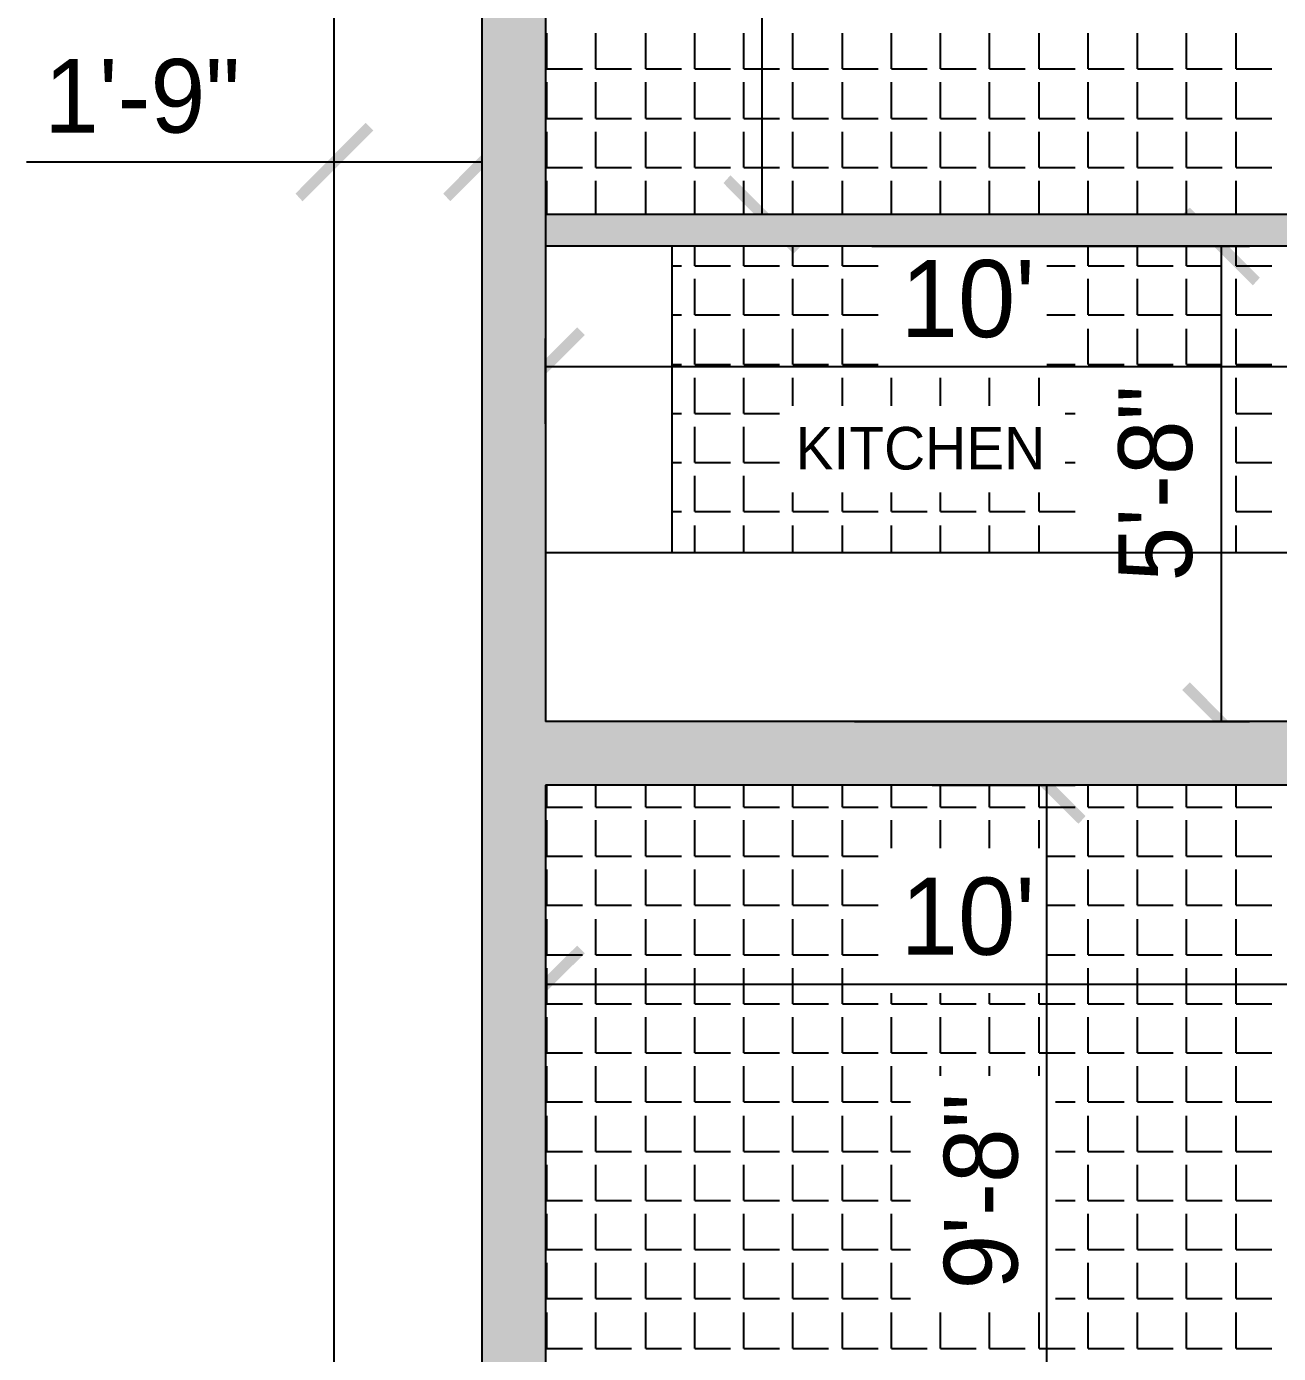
# Model space of a CAD drawing. Header units: millimetres. Extents: x 7 to 198, y 8 to 292.
# Drawn here: x 6.9 to 82.5, y 138.1 to 218.3 of the extents above; entities that cross this region are included whole.
import ezdxf

# ---------------------------------------------------------------- set-up
doc = ezdxf.new("R2010")
doc.units = ezdxf.units.MM
doc.header["$MEASUREMENT"] = 0
doc.layers.get('0').update_dxf_attribs({"linetype": 'CONTINUOUS'})
doc.styles.add('CIDFont+F1$001H0', font='')
doc.styles.get('CIDFont+F1$001H0').set_extended_font_data('CIDFont+F1')

msp = doc.modelspace()

# ---------------------------------------------------------------- hatches: boundary and pattern name
at = {"true_color": 0x00dd00}
for points in [[(34.375, 258.022), (38.227, 176.276), (34.375, 176.276)], [(34.375, 258.022), (38.227, 258.022), (38.227, 176.276)], [(38.227, 206.925), (91.228, 205.02), (38.227, 205.02)], [(38.227, 206.925), (91.228, 206.925), (91.228, 205.02)], [(34.375, 176.276), (148.082, 172.424), (34.375, 172.424)], [(34.375, 176.276), (148.082, 176.276), (148.082, 172.424)], [(34.375, 172.424), (38.227, 123.275), (34.375, 123.275)], [(34.375, 172.424), (38.227, 172.424), (38.227, 123.275)]]:
    msp.add_hatch(color=0, dxfattribs=at).paths.add_polyline_path(points)
at = {"true_color": 0x000007}
for points in [[(27.347, 212.471), (23.537, 207.73), (23.114, 208.195)], [(27.813, 212.005), (27.347, 212.471), (23.537, 207.73)], [(32.046, 208.195), (32.47, 207.73), (36.28, 212.471)], [(32.47, 207.73), (36.28, 212.471), (36.745, 212.005)], [(49.403, 209.296), (48.98, 208.83), (53.679, 205.02)], [(48.98, 208.83), (53.679, 205.02), (53.213, 204.555)], [(81.407, 203.115), (76.708, 206.925), (77.174, 207.349)], [(80.984, 202.65), (81.407, 203.115), (76.708, 206.925)], [(40.132, 200.11), (36.322, 195.368), (35.856, 195.834)], [(40.598, 199.644), (40.132, 200.11), (36.322, 195.368)], [(77.174, 178.647), (76.708, 178.181), (81.407, 174.371)], [(76.708, 178.181), (81.407, 174.371), (80.984, 173.905)], [(70.866, 170.561), (66.167, 174.329), (66.633, 174.794)], [(70.443, 170.095), (70.866, 170.561), (66.167, 174.329)], [(40.132, 162.729), (36.322, 158.03), (35.856, 158.496)], [(40.598, 162.264), (40.132, 162.729), (36.322, 158.03)]]:
    msp.add_hatch(color=0, dxfattribs=at).paths.add_polyline_path(points)

# ---------------------------------------------------------------- linework, layer by layer
at = {"color": 0, "linetype": 'Continuous', "lineweight": 25, "true_color": 0x000007}
for p, q in [((51.308, 258.022), (51.308, 206.925)), ((25.442, 212.005), (25.442, 208.407)), ((34.375, 212.005), (34.375, 208.407)), ((62.061, 206.925), (49.615, 206.925)), ((45.889, 186.478), (45.889, 205.02)), ((57.954, 205.02), (80.772, 205.02)), ((79.079, 176.276), (79.079, 205.02)), ((38.227, 194.268), (38.227, 199.432)), ((38.227, 197.739), (89.323, 197.739)), ((56.896, 176.276), (80.772, 176.276)), ((68.538, 123.275), (68.538, 172.424)), ((38.227, 160.401), (89.323, 160.401))]:
    msp.add_line(p, q, dxfattribs=at)
at = {"color": 0, "linetype": 'Continuous', "lineweight": 25, "true_color": 0x000006}
for p, q in [((38.312, 215.731), (38.312, 217.89)), ((41.275, 215.731), (41.275, 217.89)), ((44.281, 215.731), (44.281, 217.89)), ((47.244, 215.731), (47.244, 217.89)), ((50.207, 215.731), (50.207, 217.89)), ((53.171, 215.731), (53.171, 217.89)), ((56.176, 215.731), (56.176, 217.89)), ((59.14, 215.731), (59.14, 217.89)), ((62.103, 215.731), (62.103, 217.89)), ((65.066, 215.731), (65.066, 217.89)), ((68.072, 215.731), (68.072, 217.89)), ((71.035, 215.731), (71.035, 217.89)), ((73.999, 215.731), (73.999, 217.89)), ((76.962, 215.731), (76.962, 217.89)), ((79.968, 215.731), (79.968, 217.89)), ((38.312, 215.731), (40.471, 215.731)), ((41.275, 215.731), (43.434, 215.731)), ((44.281, 215.731), (46.44, 215.731)), ((47.244, 215.731), (49.403, 215.731)), ((50.207, 215.731), (52.366, 215.731)), ((53.171, 215.731), (55.33, 215.731)), ((56.176, 215.731), (58.335, 215.731)), ((59.14, 215.731), (61.299, 215.731)), ((62.103, 215.731), (64.262, 215.731)), ((65.066, 215.731), (67.225, 215.731)), ((68.072, 215.731), (70.231, 215.731)), ((71.035, 215.731), (73.194, 215.731)), ((73.999, 215.731), (76.158, 215.731)), ((76.962, 215.731), (79.121, 215.731)), ((79.968, 215.731), (82.127, 215.731)), ((38.312, 212.725), (38.312, 214.926)), ((41.275, 212.725), (41.275, 214.926)), ((44.281, 212.725), (44.281, 214.926)), ((47.244, 212.725), (47.244, 214.926)), ((50.207, 212.725), (50.207, 214.926)), ((53.171, 212.725), (53.171, 214.926)), ((56.176, 212.725), (56.176, 214.926)), ((59.14, 212.725), (59.14, 214.926)), ((62.103, 212.725), (62.103, 214.926)), ((65.066, 212.725), (65.066, 214.926)), ((68.072, 212.725), (68.072, 214.926)), ((71.035, 212.725), (71.035, 214.926)), ((73.999, 212.725), (73.999, 214.926)), ((76.962, 212.725), (76.962, 214.926)), ((79.968, 212.725), (79.968, 214.926)), ((38.312, 212.725), (40.471, 212.725)), ((41.275, 212.725), (43.434, 212.725)), ((44.281, 212.725), (46.44, 212.725)), ((47.244, 212.725), (49.403, 212.725)), ((50.207, 212.725), (52.366, 212.725)), ((53.171, 212.725), (55.33, 212.725)), ((56.176, 212.725), (58.335, 212.725)), ((59.14, 212.725), (61.299, 212.725)), ((62.103, 212.725), (64.262, 212.725)), ((65.066, 212.725), (67.225, 212.725)), ((68.072, 212.725), (70.231, 212.725)), ((71.035, 212.725), (73.194, 212.725)), ((73.999, 212.725), (76.158, 212.725)), ((76.962, 212.725), (79.121, 212.725)), ((79.968, 212.725), (82.127, 212.725)), ((38.312, 209.762), (38.312, 211.921)), ((41.275, 209.762), (41.275, 211.921)), ((44.281, 209.762), (44.281, 211.921)), ((47.244, 209.762), (47.244, 211.921)), ((50.207, 209.762), (50.207, 211.921)), ((53.171, 209.762), (53.171, 211.921)), ((56.176, 209.762), (56.176, 211.921)), ((59.14, 209.762), (59.14, 211.921)), ((62.103, 209.762), (62.103, 211.921)), ((65.066, 209.762), (65.066, 211.921)), ((68.072, 209.762), (68.072, 211.921)), ((71.035, 209.762), (71.035, 211.921)), ((73.999, 209.762), (73.999, 211.921)), ((76.962, 209.762), (76.962, 211.921)), ((79.968, 209.762), (79.968, 211.921)), ((38.312, 209.762), (40.471, 209.762)), ((41.275, 209.762), (43.434, 209.762)), ((44.281, 209.762), (46.44, 209.762)), ((47.244, 209.762), (49.403, 209.762)), ((50.207, 209.762), (52.366, 209.762)), ((53.171, 209.762), (55.33, 209.762)), ((56.176, 209.762), (58.335, 209.762)), ((59.14, 209.762), (61.299, 209.762)), ((62.103, 209.762), (64.262, 209.762)), ((65.066, 209.762), (67.225, 209.762)), ((68.072, 209.762), (70.231, 209.762)), ((71.035, 209.762), (73.194, 209.762)), ((73.999, 209.762), (76.158, 209.762)), ((76.962, 209.762), (79.121, 209.762)), ((79.968, 209.762), (82.127, 209.762)), ((38.312, 206.925), (38.312, 208.957)), ((41.275, 206.925), (41.275, 208.957)), ((44.281, 206.925), (44.281, 208.957)), ((47.244, 206.925), (47.244, 208.957)), ((50.207, 206.925), (50.207, 208.957)), ((53.171, 206.925), (53.171, 208.957)), ((56.176, 206.925), (56.176, 208.957)), ((59.14, 206.925), (59.14, 208.957)), ((62.103, 206.925), (62.103, 208.957)), ((65.066, 206.925), (65.066, 208.957)), ((68.072, 206.925), (68.072, 208.957)), ((71.035, 206.925), (71.035, 208.957)), ((73.999, 206.925), (73.999, 208.957)), ((76.962, 206.925), (76.962, 208.957)), ((79.968, 206.925), (79.968, 208.957)), ((47.244, 203.835), (47.244, 205.02)), ((50.207, 203.835), (50.207, 205.02)), ((53.171, 203.835), (53.171, 205.02)), ((56.176, 203.835), (56.176, 205.02)), ((71.035, 203.835), (71.035, 205.02)), ((73.999, 203.835), (73.999, 205.02)), ((76.962, 203.835), (76.962, 205.02)), ((79.968, 203.835), (79.968, 205.02)), ((45.889, 203.835), (46.44, 203.835)), ((47.244, 203.835), (49.403, 203.835)), ((50.207, 203.835), (52.366, 203.835)), ((53.171, 203.835), (55.33, 203.835)), ((56.176, 203.835), (58.335, 203.835)), ((68.538, 203.835), (70.231, 203.835)), ((71.035, 203.835), (73.194, 203.835)), ((73.999, 203.835), (76.158, 203.835)), ((76.962, 203.835), (79.121, 203.835)), ((79.968, 203.835), (82.127, 203.835)), ((47.244, 200.872), (47.244, 203.031)), ((50.207, 200.872), (50.207, 203.031)), ((53.171, 200.872), (53.171, 203.031)), ((56.176, 200.872), (56.176, 203.031)), ((71.035, 200.872), (71.035, 203.031)), ((73.999, 200.872), (73.999, 203.031)), ((76.962, 200.872), (76.962, 203.031)), ((79.968, 200.872), (79.968, 203.031)), ((45.889, 200.872), (46.44, 200.872)), ((47.244, 200.872), (49.403, 200.872)), ((50.207, 200.872), (52.366, 200.872)), ((53.171, 200.872), (55.33, 200.872)), ((56.176, 200.872), (58.335, 200.872)), ((68.538, 200.872), (70.231, 200.872)), ((71.035, 200.872), (73.194, 200.872)), ((73.999, 200.872), (76.158, 200.872)), ((76.962, 200.872), (79.121, 200.872)), ((79.968, 200.872), (82.127, 200.872)), ((47.244, 197.866), (47.244, 200.025)), ((50.207, 197.866), (50.207, 200.025)), ((53.171, 197.866), (53.171, 200.025)), ((56.176, 197.866), (56.176, 200.025)), ((71.035, 197.866), (71.035, 200.025)), ((73.999, 197.866), (73.999, 200.025)), ((76.962, 197.866), (76.962, 200.025)), ((79.968, 197.866), (79.968, 200.025)), ((45.889, 197.866), (46.44, 197.866)), ((47.244, 197.866), (49.403, 197.866)), ((50.207, 197.866), (52.366, 197.866)), ((53.171, 197.866), (55.33, 197.866)), ((56.176, 197.866), (58.335, 197.866)), ((68.538, 197.866), (70.231, 197.866)), ((71.035, 197.866), (73.194, 197.866)), ((73.999, 197.866), (76.158, 197.866)), ((76.962, 197.866), (79.121, 197.866)), ((79.968, 197.866), (82.127, 197.866)), ((47.244, 194.903), (47.244, 197.062)), ((50.207, 194.903), (50.207, 197.062)), ((53.171, 195.368), (53.171, 197.062)), ((56.176, 195.368), (56.176, 197.062)), ((59.14, 195.368), (59.14, 197.062)), ((62.103, 195.368), (62.103, 197.062)), ((65.066, 195.368), (65.066, 197.062)), ((68.072, 195.368), (68.072, 197.062)), ((79.968, 194.903), (79.968, 197.062)), ((45.889, 194.903), (46.44, 194.903)), ((47.244, 194.903), (49.403, 194.903)), ((50.207, 194.903), (52.366, 194.903)), ((69.638, 194.903), (70.231, 194.903)), ((79.968, 194.903), (82.127, 194.903)), ((47.244, 191.939), (47.244, 194.098)), ((50.207, 191.939), (50.207, 194.098)), ((79.968, 191.939), (79.968, 194.098)), ((45.889, 191.939), (46.44, 191.939)), ((47.244, 191.939), (49.403, 191.939)), ((50.207, 191.939), (52.366, 191.939)), ((69.638, 191.939), (70.231, 191.939)), ((79.968, 191.939), (82.127, 191.939)), ((47.244, 188.976), (47.244, 191.135)), ((50.207, 188.976), (50.207, 191.135)), ((79.968, 188.976), (79.968, 191.135)), ((53.171, 188.976), (53.171, 190.119)), ((56.176, 188.976), (56.176, 190.119)), ((59.14, 188.976), (59.14, 190.119)), ((62.103, 188.976), (62.103, 190.119)), ((65.066, 188.976), (65.066, 190.119)), ((68.072, 188.976), (68.072, 190.119)), ((45.889, 188.976), (46.44, 188.976)), ((47.244, 188.976), (49.403, 188.976)), ((50.207, 188.976), (52.366, 188.976)), ((53.171, 188.976), (55.33, 188.976)), ((56.176, 188.976), (58.335, 188.976)), ((59.14, 188.976), (61.299, 188.976)), ((62.103, 188.976), (64.262, 188.976)), ((65.066, 188.976), (67.225, 188.976)), ((68.072, 188.976), (70.231, 188.976)), ((79.968, 188.976), (82.127, 188.976)), ((47.244, 186.478), (47.244, 188.129)), ((50.207, 186.478), (50.207, 188.129)), ((53.171, 186.478), (53.171, 188.129)), ((56.176, 186.478), (56.176, 188.129)), ((59.14, 186.478), (59.14, 188.129)), ((62.103, 186.478), (62.103, 188.129)), ((65.066, 186.478), (65.066, 188.129)), ((68.072, 186.478), (68.072, 188.129)), ((79.968, 186.478), (79.968, 188.129))]:
    msp.add_line(p, q, dxfattribs=at)
at = {"color": 0, "linetype": 'Continuous', "lineweight": 25, "true_color": 0x000005}
for p, q in [((91.228, 206.925), (38.227, 206.925)), ((89.323, 205.02), (38.227, 205.02)), ((89.323, 186.478), (38.227, 186.478)), ((89.323, 176.276), (38.227, 176.276)), ((38.227, 172.424), (38.227, 123.275)), ((89.323, 172.424), (38.227, 172.424))]:
    msp.add_line(p, q, dxfattribs=at)
at = {"color": 0, "linetype": 'Continuous', "lineweight": 25, "true_color": 0x000002}
for p, q in [((38.312, 171.111), (38.312, 172.424)), ((41.275, 171.111), (41.275, 172.424)), ((44.281, 171.111), (44.281, 172.424)), ((47.244, 171.111), (47.244, 172.424)), ((50.207, 171.111), (50.207, 172.424)), ((53.171, 171.111), (53.171, 172.424)), ((56.176, 171.111), (56.176, 172.424)), ((59.14, 171.111), (59.14, 172.424)), ((62.103, 171.111), (62.103, 172.424)), ((65.066, 171.111), (65.066, 172.424)), ((68.072, 171.111), (68.072, 172.424)), ((71.035, 171.111), (71.035, 172.424)), ((73.999, 171.111), (73.999, 172.424)), ((76.962, 171.111), (76.962, 172.424)), ((79.968, 171.111), (79.968, 172.424)), ((38.312, 171.111), (40.471, 171.111)), ((41.275, 171.111), (43.434, 171.111)), ((44.281, 171.111), (46.44, 171.111)), ((47.244, 171.111), (49.403, 171.111)), ((50.207, 171.111), (52.366, 171.111)), ((53.171, 171.111), (55.33, 171.111)), ((56.176, 171.111), (58.335, 171.111)), ((59.14, 171.111), (61.299, 171.111)), ((62.103, 171.111), (64.262, 171.111)), ((65.066, 171.111), (67.225, 171.111)), ((68.072, 171.111), (70.231, 171.111)), ((71.035, 171.111), (73.194, 171.111)), ((73.999, 171.111), (76.158, 171.111)), ((76.962, 171.111), (79.121, 171.111)), ((79.968, 171.111), (82.127, 171.111)), ((38.312, 168.148), (38.312, 170.307)), ((41.275, 168.148), (41.275, 170.307)), ((44.281, 168.148), (44.281, 170.307)), ((47.244, 168.148), (47.244, 170.307)), ((50.207, 168.148), (50.207, 170.307)), ((53.171, 168.148), (53.171, 170.307)), ((56.176, 168.148), (56.176, 170.307)), ((59.14, 168.614), (59.14, 170.307)), ((62.103, 168.614), (62.103, 170.307)), ((65.066, 168.614), (65.066, 170.307)), ((68.072, 168.614), (68.072, 170.307)), ((71.035, 168.148), (71.035, 170.307)), ((73.999, 168.148), (73.999, 170.307)), ((76.962, 168.148), (76.962, 170.307)), ((79.968, 168.148), (79.968, 170.307)), ((38.312, 168.148), (40.471, 168.148)), ((41.275, 168.148), (43.434, 168.148)), ((44.281, 168.148), (46.44, 168.148)), ((47.244, 168.148), (49.403, 168.148)), ((50.207, 168.148), (52.366, 168.148)), ((53.171, 168.148), (55.33, 168.148)), ((56.176, 168.148), (58.335, 168.148)), ((68.538, 168.148), (70.231, 168.148)), ((71.035, 168.148), (73.194, 168.148)), ((73.999, 168.148), (76.158, 168.148)), ((76.962, 168.148), (79.121, 168.148)), ((79.968, 168.148), (82.127, 168.148)), ((38.312, 165.185), (38.312, 167.344)), ((41.275, 165.185), (41.275, 167.344)), ((44.281, 165.185), (44.281, 167.344)), ((47.244, 165.185), (47.244, 167.344)), ((50.207, 165.185), (50.207, 167.344)), ((53.171, 165.185), (53.171, 167.344)), ((56.176, 165.185), (56.176, 167.344)), ((71.035, 165.185), (71.035, 167.344)), ((73.999, 165.185), (73.999, 167.344)), ((76.962, 165.185), (76.962, 167.344)), ((79.968, 165.185), (79.968, 167.344)), ((38.312, 165.185), (40.471, 165.185)), ((41.275, 165.185), (43.434, 165.185)), ((44.281, 165.185), (46.44, 165.185)), ((47.244, 165.185), (49.403, 165.185)), ((50.207, 165.185), (52.366, 165.185)), ((53.171, 165.185), (55.33, 165.185)), ((56.176, 165.185), (58.335, 165.185)), ((68.538, 165.185), (70.231, 165.185)), ((71.035, 165.185), (73.194, 165.185)), ((73.999, 165.185), (76.158, 165.185)), ((76.962, 165.185), (79.121, 165.185)), ((79.968, 165.185), (82.127, 165.185)), ((38.312, 162.179), (38.312, 164.338)), ((41.275, 162.179), (41.275, 164.338)), ((44.281, 162.179), (44.281, 164.338)), ((47.244, 162.179), (47.244, 164.338)), ((50.207, 162.179), (50.207, 164.338)), ((53.171, 162.179), (53.171, 164.338)), ((56.176, 162.179), (56.176, 164.338)), ((71.035, 162.179), (71.035, 164.338)), ((73.999, 162.179), (73.999, 164.338)), ((76.962, 162.179), (76.962, 164.338)), ((79.968, 162.179), (79.968, 164.338)), ((38.312, 162.179), (40.471, 162.179)), ((41.275, 162.179), (43.434, 162.179)), ((44.281, 162.179), (46.44, 162.179)), ((47.244, 162.179), (49.403, 162.179)), ((50.207, 162.179), (52.366, 162.179)), ((53.171, 162.179), (55.33, 162.179)), ((56.176, 162.179), (58.335, 162.179)), ((68.538, 162.179), (70.231, 162.179)), ((71.035, 162.179), (73.194, 162.179)), ((73.999, 162.179), (76.158, 162.179)), ((76.962, 162.179), (79.121, 162.179)), ((79.968, 162.179), (82.127, 162.179)), ((38.312, 159.216), (38.312, 161.375)), ((41.275, 159.216), (41.275, 161.375)), ((44.281, 159.216), (44.281, 161.375)), ((47.244, 159.216), (47.244, 161.375)), ((50.207, 159.216), (50.207, 161.375)), ((53.171, 159.216), (53.171, 161.375)), ((56.176, 159.216), (56.176, 161.375)), ((71.035, 159.216), (71.035, 161.375)), ((73.999, 159.216), (73.999, 161.375)), ((76.962, 159.216), (76.962, 161.375)), ((79.968, 159.216), (79.968, 161.375)), ((59.14, 159.216), (59.14, 159.851)), ((62.103, 159.216), (62.103, 159.851)), ((65.066, 159.216), (65.066, 159.851)), ((68.072, 159.216), (68.072, 159.851)), ((38.312, 159.216), (40.471, 159.216)), ((41.275, 159.216), (43.434, 159.216)), ((44.281, 159.216), (46.44, 159.216)), ((47.244, 159.216), (49.403, 159.216)), ((50.207, 159.216), (52.366, 159.216)), ((53.171, 159.216), (55.33, 159.216)), ((56.176, 159.216), (58.335, 159.216)), ((59.14, 159.216), (61.299, 159.216)), ((62.103, 159.216), (64.262, 159.216)), ((65.066, 159.216), (67.225, 159.216)), ((68.072, 159.216), (70.231, 159.216)), ((71.035, 159.216), (73.194, 159.216)), ((73.999, 159.216), (76.158, 159.216)), ((76.962, 159.216), (79.121, 159.216)), ((79.968, 159.216), (82.127, 159.216)), ((38.312, 156.252), (38.312, 158.411)), ((41.275, 156.252), (41.275, 158.411)), ((44.281, 156.252), (44.281, 158.411)), ((47.244, 156.252), (47.244, 158.411)), ((50.207, 156.252), (50.207, 158.411)), ((53.171, 156.252), (53.171, 158.411)), ((56.176, 156.252), (56.176, 158.411)), ((59.14, 156.252), (59.14, 158.411)), ((62.103, 156.252), (62.103, 158.411)), ((65.066, 156.252), (65.066, 158.411)), ((68.072, 156.252), (68.072, 158.411)), ((71.035, 156.252), (71.035, 158.411)), ((73.999, 156.252), (73.999, 158.411)), ((76.962, 156.252), (76.962, 158.411)), ((79.968, 156.252), (79.968, 158.411)), ((38.312, 156.252), (40.471, 156.252)), ((41.275, 156.252), (43.434, 156.252)), ((44.281, 156.252), (46.44, 156.252)), ((47.244, 156.252), (49.403, 156.252)), ((50.207, 156.252), (52.366, 156.252)), ((53.171, 156.252), (55.33, 156.252)), ((56.176, 156.252), (58.335, 156.252)), ((59.14, 156.252), (61.299, 156.252)), ((62.103, 156.252), (64.262, 156.252)), ((65.066, 156.252), (67.225, 156.252)), ((68.072, 156.252), (70.231, 156.252)), ((71.035, 156.252), (73.194, 156.252)), ((73.999, 156.252), (76.158, 156.252)), ((76.962, 156.252), (79.121, 156.252)), ((79.968, 156.252), (82.127, 156.252)), ((38.312, 153.289), (38.312, 155.448)), ((41.275, 153.289), (41.275, 155.448)), ((44.281, 153.289), (44.281, 155.448)), ((47.244, 153.289), (47.244, 155.448)), ((50.207, 153.289), (50.207, 155.448)), ((53.171, 153.289), (53.171, 155.448)), ((56.176, 153.289), (56.176, 155.448)), ((59.14, 153.289), (59.14, 155.448)), ((62.103, 154.855), (62.103, 155.448)), ((65.066, 154.855), (65.066, 155.448)), ((68.072, 154.855), (68.072, 155.448)), ((71.035, 153.289), (71.035, 155.448)), ((73.999, 153.289), (73.999, 155.448)), ((76.962, 153.289), (76.962, 155.448)), ((79.968, 153.289), (79.968, 155.448)), ((38.312, 153.289), (40.471, 153.289)), ((41.275, 153.289), (43.434, 153.289)), ((44.281, 153.289), (46.44, 153.289)), ((47.244, 153.289), (49.403, 153.289)), ((50.207, 153.289), (52.366, 153.289)), ((53.171, 153.289), (55.33, 153.289)), ((56.176, 153.289), (58.335, 153.289)), ((59.14, 153.289), (60.283, 153.289)), ((69.046, 153.289), (70.231, 153.289)), ((71.035, 153.289), (73.194, 153.289)), ((73.999, 153.289), (76.158, 153.289)), ((76.962, 153.289), (79.121, 153.289)), ((79.968, 153.289), (82.127, 153.289)), ((38.312, 150.283), (38.312, 152.442)), ((41.275, 150.283), (41.275, 152.442)), ((44.281, 150.283), (44.281, 152.442)), ((47.244, 150.283), (47.244, 152.442)), ((50.207, 150.283), (50.207, 152.442)), ((53.171, 150.283), (53.171, 152.442)), ((56.176, 150.283), (56.176, 152.442)), ((59.14, 150.283), (59.14, 152.442)), ((71.035, 150.283), (71.035, 152.442)), ((73.999, 150.283), (73.999, 152.442)), ((76.962, 150.283), (76.962, 152.442)), ((79.968, 150.283), (79.968, 152.442)), ((38.312, 150.283), (40.471, 150.283)), ((41.275, 150.283), (43.434, 150.283)), ((44.281, 150.283), (46.44, 150.283)), ((47.244, 150.283), (49.403, 150.283)), ((50.207, 150.283), (52.366, 150.283)), ((53.171, 150.283), (55.33, 150.283)), ((56.176, 150.283), (58.335, 150.283)), ((59.14, 150.283), (60.283, 150.283)), ((69.046, 150.283), (70.231, 150.283)), ((71.035, 150.283), (73.194, 150.283)), ((73.999, 150.283), (76.158, 150.283)), ((76.962, 150.283), (79.121, 150.283)), ((79.968, 150.283), (82.127, 150.283)), ((38.312, 147.32), (38.312, 149.479)), ((41.275, 147.32), (41.275, 149.479)), ((44.281, 147.32), (44.281, 149.479)), ((47.244, 147.32), (47.244, 149.479)), ((50.207, 147.32), (50.207, 149.479)), ((53.171, 147.32), (53.171, 149.479)), ((56.176, 147.32), (56.176, 149.479)), ((59.14, 147.32), (59.14, 149.479)), ((71.035, 147.32), (71.035, 149.479)), ((73.999, 147.32), (73.999, 149.479)), ((76.962, 147.32), (76.962, 149.479)), ((79.968, 147.32), (79.968, 149.479)), ((38.312, 147.32), (40.471, 147.32)), ((41.275, 147.32), (43.434, 147.32)), ((44.281, 147.32), (46.44, 147.32)), ((47.244, 147.32), (49.403, 147.32)), ((50.207, 147.32), (52.366, 147.32)), ((53.171, 147.32), (55.33, 147.32)), ((56.176, 147.32), (58.335, 147.32)), ((59.14, 147.32), (60.283, 147.32)), ((69.046, 147.32), (70.231, 147.32)), ((71.035, 147.32), (73.194, 147.32)), ((73.999, 147.32), (76.158, 147.32)), ((76.962, 147.32), (79.121, 147.32)), ((79.968, 147.32), (82.127, 147.32)), ((38.312, 144.357), (38.312, 146.516)), ((41.275, 144.357), (41.275, 146.516)), ((44.281, 144.357), (44.281, 146.516)), ((47.244, 144.357), (47.244, 146.516)), ((50.207, 144.357), (50.207, 146.516)), ((53.171, 144.357), (53.171, 146.516)), ((56.176, 144.357), (56.176, 146.516)), ((59.14, 144.357), (59.14, 146.516)), ((71.035, 144.357), (71.035, 146.516)), ((73.999, 144.357), (73.999, 146.516)), ((76.962, 144.357), (76.962, 146.516)), ((79.968, 144.357), (79.968, 146.516)), ((38.312, 144.357), (40.471, 144.357)), ((41.275, 144.357), (43.434, 144.357)), ((44.281, 144.357), (46.44, 144.357)), ((47.244, 144.357), (49.403, 144.357)), ((50.207, 144.357), (52.366, 144.357)), ((53.171, 144.357), (55.33, 144.357)), ((56.176, 144.357), (58.335, 144.357)), ((59.14, 144.357), (60.283, 144.357)), ((69.046, 144.357), (70.231, 144.357)), ((71.035, 144.357), (73.194, 144.357)), ((73.999, 144.357), (76.158, 144.357)), ((76.962, 144.357), (79.121, 144.357)), ((79.968, 144.357), (82.127, 144.357)), ((38.312, 141.393), (38.312, 143.552)), ((41.275, 141.393), (41.275, 143.552)), ((44.281, 141.393), (44.281, 143.552)), ((47.244, 141.393), (47.244, 143.552)), ((50.207, 141.393), (50.207, 143.552)), ((53.171, 141.393), (53.171, 143.552)), ((56.176, 141.393), (56.176, 143.552)), ((59.14, 141.393), (59.14, 143.552)), ((71.035, 141.393), (71.035, 143.552)), ((73.999, 141.393), (73.999, 143.552)), ((76.962, 141.393), (76.962, 143.552)), ((79.968, 141.393), (79.968, 143.552)), ((38.312, 141.393), (40.471, 141.393)), ((41.275, 141.393), (43.434, 141.393)), ((44.281, 141.393), (46.44, 141.393)), ((47.244, 141.393), (49.403, 141.393)), ((50.207, 141.393), (52.366, 141.393)), ((53.171, 141.393), (55.33, 141.393)), ((56.176, 141.393), (58.335, 141.393)), ((59.14, 141.393), (60.283, 141.393)), ((69.046, 141.393), (70.231, 141.393)), ((71.035, 141.393), (73.194, 141.393)), ((73.999, 141.393), (76.158, 141.393)), ((76.962, 141.393), (79.121, 141.393)), ((79.968, 141.393), (82.127, 141.393)), ((38.312, 138.388), (38.312, 140.547)), ((41.275, 138.388), (41.275, 140.547)), ((44.281, 138.388), (44.281, 140.547)), ((47.244, 138.388), (47.244, 140.547)), ((50.207, 138.388), (50.207, 140.547)), ((53.171, 138.388), (53.171, 140.547)), ((56.176, 138.388), (56.176, 140.547)), ((59.14, 138.388), (59.14, 140.547)), ((62.103, 138.388), (62.103, 140.547)), ((65.066, 138.388), (65.066, 140.547)), ((68.072, 138.388), (68.072, 140.547)), ((71.035, 138.388), (71.035, 140.547)), ((73.999, 138.388), (73.999, 140.547)), ((76.962, 138.388), (76.962, 140.547)), ((79.968, 138.388), (79.968, 140.547)), ((38.312, 138.388), (40.471, 138.388)), ((41.275, 138.388), (43.434, 138.388)), ((44.281, 138.388), (46.44, 138.388)), ((47.244, 138.388), (49.403, 138.388)), ((50.207, 138.388), (52.366, 138.388)), ((53.171, 138.388), (55.33, 138.388)), ((56.176, 138.388), (58.335, 138.388)), ((59.14, 138.388), (61.299, 138.388)), ((62.103, 138.388), (64.262, 138.388)), ((65.066, 138.388), (67.225, 138.388)), ((68.072, 138.388), (70.231, 138.388)), ((71.035, 138.388), (73.194, 138.388)), ((73.999, 138.388), (76.158, 138.388)), ((76.962, 138.388), (79.121, 138.388)), ((79.968, 138.388), (82.127, 138.388))]:
    msp.add_line(p, q, dxfattribs=at)
at = {"color": 0, "linetype": 'Continuous', "lineweight": 25, "true_color": 0x000001}
for p, q in [((61.595, 172.424), (70.231, 172.424)), ((38.227, 163.237), (38.227, 158.665))]:
    msp.add_line(p, q, dxfattribs=at)
at = {"color": 0, "linetype": 'Continuous', "lineweight": 25, "true_color": 0x000005}
msp.add_lwpolyline([(25.442, 42.164), (178.731, 42.164), (178.731, 272.076), (25.442, 272.076)], close=True, dxfattribs=at)
for points in [[(168.487, 53.679), (168.487, 261.832), (34.375, 261.832), (34.375, 53.679)], [(164.677, 258.022), (38.227, 258.022), (38.227, 176.276)]]:
    msp.add_lwpolyline(points, dxfattribs=at)
at = {"color": 0, "linetype": 'Continuous', "lineweight": 25, "true_color": 0x000007}
msp.add_lwpolyline([(34.375, 210.1), (25.442, 210.1), (6.858, 210.1)], dxfattribs=at)

# ---------------------------------------------------------------- texts
at = {"color": 0, "true_color": 0x000007, "style": 'CIDFont+F1$001H0'}
for s, height, p in [('1\'-9"', 4.4536, (7.918, 211.879)), ("10'", 4.6627, (59.689, 199.516)), ('KITCHEN', 2.5713, (53.34, 191.516))]:
    msp.add_text(s, height=height, dxfattribs=at).set_placement(p)
msp.add_text('5\'-8"', height=4.4536, rotation=90, dxfattribs=at).set_placement((77.301, 184.743))
at = {"color": 0, "true_color": 0x000001, "style": 'CIDFont+F1$001H0'}
msp.add_text("10'", height=4.6627, dxfattribs=at).set_placement((59.689, 162.18))
msp.add_text('9\'-8"', height=4.4536, rotation=90, dxfattribs=at).set_placement((66.759, 141.946))

doc.saveas('drawing.dxf')
